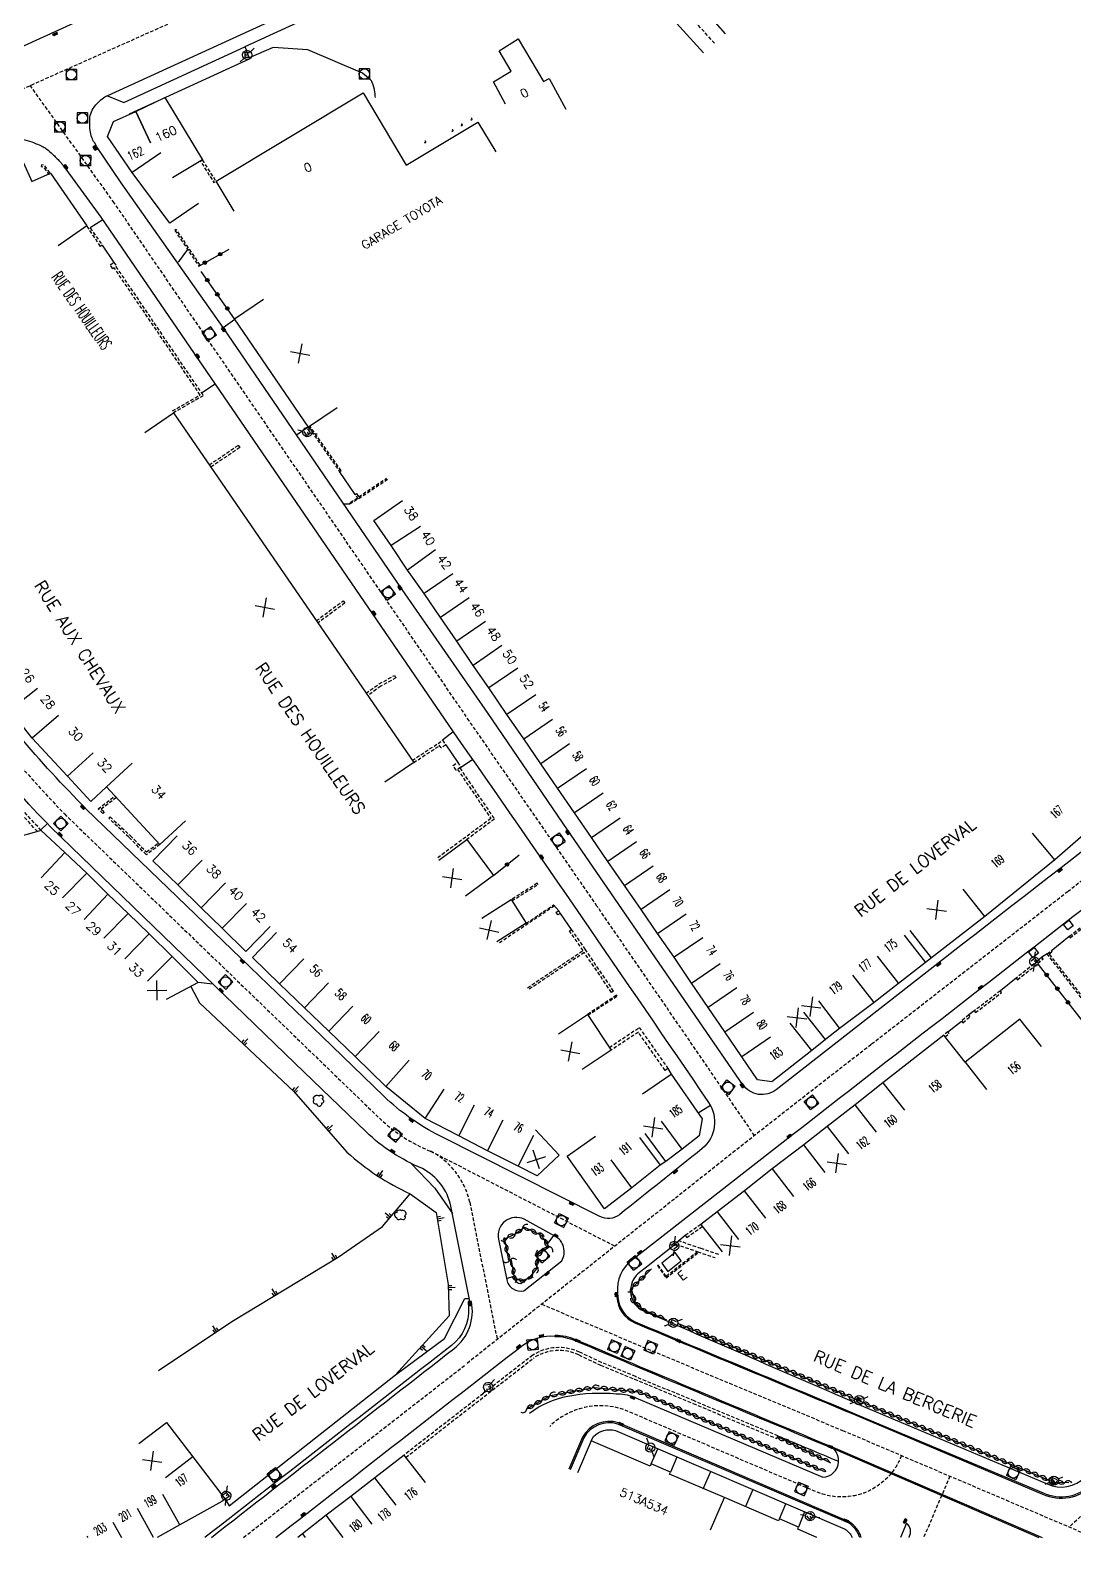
# Model space of a CAD drawing. Header units: millimetres. Extents: x 160000 to 161000, y 121000 to 122000.
# Drawn here: x 160075.7 to 160225.8, y 120999.5 to 121216.6 of the extents above; entities that cross this region are included whole.
import ezdxf
from ezdxf.enums import TextEntityAlignment as Align

# ---------------------------------------------------------------- set-up
doc = ezdxf.new("R2010")
doc.units = ezdxf.units.MM
doc.linetypes.add('DASHED', pattern=[0.75, 0.5, -0.25])
doc.layers.get('0').update_dxf_attribs({"linetype": 'CONTINUOUS'})
for name, color, linetype in [('W0001', 6, 'DASHED'), ('W0008', 7, 'CONTINUOUS'), ('W0017', 7, 'CONTINUOUS'), ('W0100', 7, 'CONTINUOUS'), ('W0112', 1, 'DASHED'), ('W0211', 2, 'CONTINUOUS'), ('W0300', 7, 'CONTINUOUS'), ('W0310', 3, 'CONTINUOUS'), ('W0322', 7, 'CONTINUOUS'), ('W0334', 7, 'CONTINUOUS'), ('W0400', 7, 'CONTINUOUS'), ('W0420', 7, 'CONTINUOUS'), ('W0471', 7, 'CONTINUOUS'), ('W0984', 7, 'CONTINUOUS'), ('W0989', 7, 'CONTINUOUS'), ('W0991', 7, 'CONTINUOUS'), ('W1102', 7, 'CONTINUOUS')]:
    doc.layers.add(name, color=color, linetype=linetype)
doc.styles.get("Standard").update_dxf_attribs({"font": 'romans.shx', "width": 0.85})

# ---------------------------------------------------------------- blocks, each defined once
blk = doc.blocks.new('T471')
for p, q in [((-0.333334, 0.333334), (-0.333334, -0.333334)), ((-0.333334, 0.333334), (0.333334, 0.333334)), ((-0.333334, 0), (0, 0)), ((0.500001, 0.500001), (1.000002, 1.000002)), ((-0.500001, -0.500001), (-1.000002, -1.000002)), ((-0.333334, -0.333334), (0.333334, -0.333334))]:
    blk.add_line(p, q)
blk.add_ellipse((0, 0), major_axis=(0.471405, 0.471405), ratio=1, start_param=5.4977871438, end_param=11.780972451)
blk = doc.blocks.new('T420')
for p, q in [((0.75, 0.75), (-0.75, 0.75)), ((-0.75, 0.75), (-0.75, -0.75)), ((0.75, 0.75), (0.75, -0.75)), ((0.75, -0.75), (-0.75, -0.75))]:
    blk.add_line(p, q)
blk.add_ellipse((0, 0), major_axis=(-0.53, 0.53), ratio=1, start_param=3.926991, end_param=10.210176)
blk = doc.blocks.new('T400')
for p, q in [((-0.15, 0.3), (0.15, 0.3)), ((-0.15, -0.25), (-0.15, 0.3)), ((-0.15, 0.15), (0.15, 0.15)), ((-0.15, 0), (0.15, 0)), ((0.15, 0.3), (0.15, -0.25)), ((-0.15, -0.15), (0.15, -0.15)), ((-0.15, -0.25), (-0.15, -0.3)), ((-0.15, -0.3), (0.15, -0.3)), ((0.15, -0.3), (0.15, -0.25))]:
    blk.add_line(p, q)
blk = doc.blocks.new('t991o')
at = {"color": 0, "linetype": 'Continuous'}
for p, q in [((-1, 1), (1, -1)), ((-1, -1), (1, 1))]:
    blk.add_line(p, q, dxfattribs=at)
blk = doc.blocks.new('t322o')
at = {"color": 0, "linetype": 'Continuous'}
for radius in [0.25, 0.15]:
    blk.add_circle((0, 0), radius, dxfattribs=at)
blk = doc.blocks.new('t211o')
at = {"color": 0, "linetype": 'Continuous'}
for p, q in [((-0.29, 0.5), (-0.29, 0)), ((0, 1), (0, 0)), ((0.29, 0.5), (0.29, 0))]:
    blk.add_line(p, q, dxfattribs=at)
blk = doc.blocks.new('t310o')
at = {"color": 0, "linetype": 'Continuous'}
for centre, start, end in [((-0.5, 0.38), 216.8699, 323.1304), ((0.5, -0.37), 36.8699, 143.1303)]:
    blk.add_arc(centre, 0.625, start, end, dxfattribs=at)
blk = doc.blocks.new('T300')
for p, q in [((-0.8, 0.51), (-0.86, 0.34)), ((-0.86, 0.34), (-0.86, 0.17)), ((-0.86, 0.17), (-0.74, 0.06)), ((-0.69, 0.63), (-0.8, 0.51)), ((-0.8, -0.06), (-0.74, 0.06)), ((-0.74, 0.06), (-0.69, 0.11)), ((-0.57, 0.69), (-0.69, 0.63)), ((-0.46, 0.69), (-0.57, 0.69)), ((-0.29, 0.63), (-0.46, 0.69)), ((-0.29, 0.63), (-0.17, 0.74)), ((-0.23, 0.57), (-0.29, 0.63)), ((-0.17, 0.74), (-0.06, 0.8)), ((-0.06, 0.8), (0.06, 0.8)), ((0.06, 0.8), (0.23, 0.74)), ((0.23, 0.74), (0.34, 0.63)), ((0.34, 0.63), (0.4, 0.51)), ((0.46, 0.46), (0.34, 0.46)), ((0.4, 0.51), (0.4, 0.46)), ((0.57, 0.4), (0.46, 0.46)), ((0.57, 0.4), (0.69, 0.29)), ((0.69, 0.29), (0.74, 0.17)), ((0.74, 0.06), (0.69, -0.17)), ((0.74, 0.17), (0.74, 0.06)), ((-0.8, -0.17), (-0.8, -0.06)), ((-0.8, -0.23), (-0.8, -0.17)), ((-0.74, -0.34), (-0.8, -0.23)), ((-0.69, -0.4), (-0.74, -0.34)), ((-0.51, -0.46), (-0.69, -0.4)), ((-0.4, -0.46), (-0.51, -0.46)), ((-0.4, -0.46), (-0.34, -0.46)), ((-0.34, -0.46), (-0.34, -0.4)), ((-0.34, -0.51), (-0.34, -0.46)), ((-0.29, -0.63), (-0.34, -0.51)), ((-0.17, -0.74), (-0.29, -0.63)), ((-0.06, -0.8), (-0.17, -0.74)), ((0.06, -0.8), (-0.06, -0.8)), ((0.17, -0.74), (0.06, -0.8)), ((0.23, -0.69), (0.17, -0.74)), ((0.29, -0.46), (0.23, -0.46)), ((0.29, -0.63), (0.23, -0.69)), ((0.46, -0.4), (0.29, -0.46)), ((0.34, -0.51), (0.29, -0.63)), ((0.34, -0.51), (0.34, -0.46)), ((0.57, -0.34), (0.46, -0.4)), ((0.63, -0.29), (0.57, -0.34)), ((0.69, -0.17), (0.63, -0.29))]:
    blk.add_line(p, q)
blk = doc.blocks.new('t112o')
at = {"color": 0, "linetype": 'Continuous'}
for p, q in [((-0.5, 0.5), (0.5, 0.5)), ((-0.5, -0.5), (-0.5, 0.5)), ((0.5, 0.5), (0.5, -0.5)), ((0.5, -0.5), (-0.5, -0.5))]:
    blk.add_line(p, q, dxfattribs=at)

msp = doc.modelspace()

# ---------------------------------------------------------------- linework, layer by layer
at = {"layer": 'W0001', "flags": 128}
for points in [[(160410.14, 121370.5), (160351.84, 121335.97), (160331.35, 121325.86), (160299.93, 121309.62), (160272.03, 121297.03), (160241.67, 121283.46), (160190, 121259.48), (160143.92, 121239.09), (160069.32, 121205.75), (160000, 121174.28)], [(160087.81, 121191.79), (160075.76, 121208.63)], [(160207.88, 121008.8), (160204.13, 121000)]]:
    msp.add_lwpolyline(points, dxfattribs=at)
at = {"layer": 'W0001'}
for points in [[(160429.86, 121250.35), (160415.34, 121239.26, 0.00239), (160379.6, 121211.87, -0.000744), (160355.46, 121193.36, 0.000099), (160325.59, 121170.45, -0.000228), (160264.86, 121123.92), (160224.86, 121092.82), (160196.57, 121070.81, 0.003875), (160168.3, 121048.62, 0.000766), (160138.37, 121024.88, -0.000174), (160106.4, 121000, -0.000572)], [(160179.82, 121057.74, 0.000743), (160157.18, 121090.73, 0.000339), (160138.83, 121117.34), (160087.81, 121191.79)], [(160049.05, 121173.4), (160053.48, 121154.64), (160057.17, 121138.06), (160058.34, 121133.76, 0.066269), (160060.38, 121129.01, 0.021795), (160063.16, 121124.77, 0.032929), (160080.67, 121103.96), (160115.7, 121070.13), (160125.91, 121060.25, 0.092226), (160133.25, 121055.5, -0.225869), (160138.89, 121048.16), (160142.84, 121028.43)], [(160149.22, 121033.51, 0.001512), (160192.47, 121015.37), (160228.54, 121000, -0.054542)]]:
    msp.add_lwpolyline(points, format="xyb", dxfattribs=at)
at = {"layer": 'W0001', "flags": 128}
for points in [[(160174.07, 121214.72), (160168.66, 121220.78, -0.052659), (160158.72, 121233.77), (160154.29, 121243.68)], [(160426.99, 121180.6, 0.131842), (160415.54, 121175.61), (160225.03, 121001.5)], [(160200.94, 121011.76, -0.424517), (160188.74, 121006.52), (160161.13, 121018.33, 0.285779), (160150.38, 121015.95)]]:
    msp.add_lwpolyline(points, format="xyb", dxfattribs=at)
at = {"layer": 'W0001'}
msp.add_lwpolyline([(160159.73, 121041.84), (160133.3, 121055.48)], dxfattribs=at)
at = {"layer": 'W0008', "flags": 128}
for points in [[(160000, 121180.24), (160138.34, 121243.4)], [(160155.99, 121233.57), (160155.1, 121233.99), (160154.71, 121234.81), (160154.34, 121235.4), (160153.34, 121236.35), (160151.73, 121236.6), (160150.2, 121236.15), (160149.32, 121235.78), (160145.99, 121234.26), (160086.85, 121207.15)], [(160106.62, 121214.25), (160137.33, 121228.38), (160145.8, 121232.23), (160145.99, 121234.26)], [(160089.99, 121204.56), (160107.33, 121212.55)]]:
    msp.add_lwpolyline(points, dxfattribs=at)
at = {"layer": 'W0008'}
for points in [[(160175.64, 121216.1), (160170.26, 121222.22), (160167.92, 121225.11), (160163.74, 121230.94), (160161.2, 121235.27), (160161.45, 121235.49)], [(160201.65, 121002.06), (160200.77, 121000)]]:
    msp.add_lwpolyline(points, dxfattribs=at)
for points in [[(160269.86, 121123.61, 0.000076), (160183.93, 121056.79), (160161.64, 121039.41, 0.23931), (160160.19, 121034.53), (160160.04, 121034.57, 0.291575), (160162.62, 121030.84, 0.001006), (160194.86, 121017.36), (160221.21, 121006.22, 0.310791), (160228.45, 121007.51)], [(160156.46, 121232.89, 0.104941), (160158.34, 121229.11), (160159.88, 121227.26), (160172.5, 121213.34)], [(160309.88, 121206.54), (160324.79, 121178.67, -0.367228), (160323.58, 121173.07, -0.000522), (160262.83, 121126.53, -0.000404), (160206.17, 121082.49), (160182.91, 121064.34, -0.433167), (160178.15, 121065.06), (160152.95, 121101.69), (160141.52, 121118.38), (160129.21, 121136.21), (160103.46, 121173.88), (160088.81, 121194.67)], [(160085.91, 121189.72), (160102.31, 121165.74), (160136.53, 121115.77, -0.0024), (160173.21, 121062.51, -0.386763), (160172.3, 121055.88, -0.001276), (160160.4, 121046.36, -0.287191), (160157.61, 121046.11), (160134.58, 121057.71, -0.07549), (160126.55, 121063.41), (160117.68, 121071.98), (160106.04, 121083.21), (160083.76, 121104.72, -0.039416), (160065.38, 121126.37)], [(160101.77, 121000, 0.00004), (160136.62, 121027.12, 0.284457), (160139.14, 121033.92), (160138.92, 121033.95), (160136.19, 121047.6, 0.22203), (160132.09, 121053.01, -0.0912), (160124.01, 121058.26), (160113.78, 121068.15), (160102.24, 121079.29), (160078.72, 121102.05, -0.036833), (160059.8, 121124.65, -0.055419), (160056.73, 121130.1, -0.044094), (160054.93, 121135.66), (160053.17, 121143.19), (160046.35, 121172.84)], [(160111.04, 121000, 0.000375), (160146.51, 121027.63, -0.173766), (160151.14, 121028.94), (160151.17, 121029.07, -0.096637), (160154.06, 121028.46, 0.001197), (160191.41, 121012.82), (160221.13, 121000)], [(160147.48, 121017.84, -0.115033), (160153, 121020.3, -0.070272), (160159.95, 121020.65, -0.079213), (160162.42, 121020.22), (160189.64, 121008.63, 0.382376), (160191.88, 121010.85, 0.199466), (160191.24, 121012.7)], [(160195.14, 121000, 0.176801), (160193.42, 121002.25), (160160.26, 121016.47, 0.35582), (160155.1, 121014.4), (160153.12, 121009.81)], [(160202.02, 121000), (160202.04, 121000.05, 0.356763), (160201.65, 121002.06)]]:
    msp.add_lwpolyline(points, format="xyb", dxfattribs=at)
at = {"layer": 'W0008', "flags": 128}
for points in [[(160088.81, 121194.67), (160085.34, 121199.84), (160084.96, 121200.44, -0.06046), (160084.6, 121201.19, -0.048827), (160084.37, 121202.2, -0.031075), (160084.29, 121203.53, -0.052403), (160084.37, 121204.32, -0.096411), (160084.81, 121205.37, -0.066352), (160085.89, 121206.6, -0.047267), (160086.65, 121207.14, -0.227887), (160086.85, 121207.15), (160089.22, 121206.23), (160106.56, 121214.22)], [(160074.62, 121200.87, -0.068364), (160075.99, 121200.54, -0.019393), (160077.61, 121199.83, -0.055937), (160078.12, 121199.51, -0.020238), (160078.94, 121198.79, -0.014606), (160080.01, 121197.73, -0.014052), (160080.33, 121197.37, -0.025552), (160080.49, 121197.16), (160085.91, 121189.72)]]:
    msp.add_lwpolyline(points, format="xyb", dxfattribs=at)
at = {"layer": 'W0008'}
msp.add_lwpolyline([(160151.14, 121043.3), (160146.72, 121045.72, 0.620611), (160143.02, 121042.84), (160144.22, 121037.03, 0.420762), (160146.68, 121035.44), (160152.13, 121039.76, 0.420098)], format="xyb", close=True, dxfattribs=at)
at = {"layer": 'W0017', "flags": 128}
msp.add_lwpolyline([(160125.34, 121206.91, 0.018413), (160125.31, 121207.31, 0.018413), (160125.26, 121207.71, 0.043551), (160124.89, 121209.1, 0.133235), (160124.62, 121209.49), (160123.49, 121210.43), (160115.63, 121213.77), (160110.65, 121214.11), (160107.2, 121212.61), (160106.62, 121214.25)], format="xyb", dxfattribs=at)
at = {"layer": 'W0100', "flags": 128}
for points in [[(160144.02, 121205.96), (160142.33, 121209.2), (160144.87, 121210.71), (160143.13, 121213.63), (160145.87, 121215.34), (160149.51, 121209.23), (160150.29, 121209.66), (160152.68, 121205.27)], [(160105.03, 121190.61), (160102.45, 121194.89), (160123.59, 121207.61), (160129.76, 121197.19), (160140.05, 121203.4), (160142.63, 121199.12)], [(160094.52, 121198.97), (160090.4, 121196.15), (160086.86, 121201.32), (160087.73, 121203.46), (160090.92, 121204.93), (160093.04, 121200.4)], [(160090.92, 121204.93), (160095.1, 121206.92), (160100.49, 121197.99), (160096.21, 121195.4)], [(160057.52, 121176.92), (160052.64, 121175.83), (160050.62, 121184.9), (160051.75, 121187.11), (160054.93, 121188.52), (160060.07, 121190.87), (160063.89, 121192.62), (160067.74, 121194.36), (160074.79, 121197.56), (160075.96, 121194.84), (160078.64, 121196.04), (160083.89, 121188.48), (160079.78, 121185.63)]]:
    msp.add_lwpolyline(points, dxfattribs=at)
at = {"layer": 'W0100'}
for points in [[(160099.91, 121191.71), (160095.8, 121188.86), (160090.4, 121196.15)], [(160119.85, 121162.35), (160115.72, 121159.54), (160105.12, 121175.11), (160109.25, 121177.93)], [(160296.47, 121168.98), (160299.49, 121164.99), (160286.88, 121155.43), (160290.22, 121149.7), (160286.48, 121146.82), (160283.07, 121144.23), (160279.51, 121141.43), (160275.65, 121138.55), (160270.36, 121134.5), (160265.72, 121130.94), (160261.8, 121127.92), (160257.88, 121124.89), (160257.4, 121125.52), (160239.49, 121113.87), (160235.66, 121110.52), (160236.98, 121109.01), (160229.94, 121103.45), (160222.95, 121097.35), (160212.89, 121089.24), (160205.24, 121083.27), (160202.16, 121087.21)], [(160092.2, 121158.79), (160096.32, 121161.62), (160130.84, 121111.35), (160126.72, 121108.52)], [(160201.31, 121086.56), (160204.38, 121082.62), (160200.49, 121079.59), (160197, 121076.85), (160192.03, 121073.13), (160190, 121071.54), (160188.03, 121069.98), (160182.3, 121065.45), (160180.24, 121065.77), (160178, 121069.05), (160175.54, 121072.67), (160173.15, 121076.16), (160170.76, 121079.66), (160168.25, 121083.36), (160165.89, 121086.79), (160163.52, 121090.24), (160161.14, 121093.69), (160158.76, 121097.13), (160156.39, 121100.58), (160153.93, 121104.14), (160151.52, 121107.69), (160149.11, 121111.19), (160146.66, 121114.76), (160144.24, 121118.27), (160141.66, 121122.1), (160139.41, 121125.31), (160137.03, 121128.8), (160134.7, 121132.21), (160132.35, 121135.65), (160129.93, 121139.02), (160127.62, 121142.55), (160125.11, 121146.16), (160129.22, 121149.01)], [(160098.04, 121102.96), (160094.37, 121099.57), (160086.72, 121107.86), (160084.44, 121105.75), (160081.09, 121109.38), (160076.01, 121114.88), (160072.85, 121118.9), (160069.93, 121122.64), (160066.82, 121126.6), (160063.83, 121130.67), (160061.62, 121135.21)], [(160099.9, 121079.76), (160096.14, 121083.5), (160092.83, 121086.74), (160089.84, 121089.68), (160086.91, 121092.43), (160083.89, 121095.45), (160080.74, 121098.43), (160077.32, 121101.59), (160066.58, 121098.57), (160061.84, 121097.51), (160062.93, 121092.63)], [(160110.21, 121087.81), (160106.73, 121084.22), (160103.32, 121087.53), (160100.3, 121090.49), (160096.94, 121093.77), (160093.37, 121097.25), (160096.86, 121100.83)], [(160134.47, 121097.34), (160138.5, 121100.3), (160142.31, 121095.13), (160138.28, 121092.16)], [(160140.63, 121088.97), (160144.85, 121091.65), (160147, 121088.25), (160142.78, 121085.58)], [(160148.34, 121058.57), (160151.76, 121054.91), (160148.58, 121051.95), (160145.84, 121053.35), (160141.44, 121055.56), (160137.31, 121057.7), (160132.47, 121060.2), (160126.85, 121064.82), (160122.42, 121069.11), (160118.65, 121072.74), (160115.14, 121076.11), (160111.58, 121079.55), (160107.66, 121083.32), (160111.13, 121086.92)], [(160099.9, 121079.76), (160095.29, 121077.3)], [(160151.64, 121072.38), (160155.8, 121075.16), (160159.23, 121070.01), (160155.07, 121067.24)], [(160221.03, 121070.54), (160217.95, 121074.47), (160210.07, 121068.29), (160207.02, 121072.19), (160198.27, 121065.32), (160194.26, 121062.17), (160190.26, 121059.04), (160186.89, 121056.41), (160182.37, 121052.95), (160178.35, 121049.81), (160174.43, 121046.78), (160172.09, 121044.96), (160175.17, 121041.02)], [(160163.74, 121063.76), (160167.86, 121066.59), (160172.27, 121060.17), (160171.88, 121057.69), (160169.43, 121055.8), (160167.09, 121054.04), (160164.09, 121058.05)], [(160163.27, 121057.47), (160166.27, 121053.47), (160162.2, 121050.25), (160158.26, 121047.22), (160152.89, 121054.78), (160156.97, 121057.67)], [(160091.36, 121013.47), (160095.32, 121016.52), (160099.13, 121011.58), (160103.74, 121005.51), (160103.26, 121005.14), (160097.23, 121001.8), (160093.97, 121000)], [(160188.76, 121000), (160186.02, 121001.18), (160186.14, 121001.47), (160183.4, 121002.65), (160183.27, 121002.36), (160175.49, 121005.71), (160167.6, 121009.07), (160167.73, 121009.37), (160164.96, 121010.56), (160164.83, 121010.25), (160156.36, 121013.86), (160154.4, 121009.26)], [(160132.53, 121007.88), (160129.47, 121011.83), (160125.25, 121008.56), (160121.79, 121005.87), (160118.27, 121003.18), (160114.85, 121000.53), (160114.18, 121000)]]:
    msp.add_lwpolyline(points, dxfattribs=at)
msp.add_lwpolyline([(160168.39, 121040.92), (160166.48, 121039.39), (160167.38, 121038.23), (160169.29, 121039.76)], close=True, dxfattribs=at)
at = {"layer": 'W0112', "flags": 128}
for points in [[(160137.65, 121202.96, 0.977486), (160137.84, 121203, 1.023033)], [(160139.03, 121203.78, 0.977486), (160139.23, 121203.83, 1.023033)], [(160132.38, 121200.52, 0.977486), (160132.58, 121200.56, 1.023033)], [(160136.3, 121202.16, 0.977486), (160136.5, 121202.21, 1.023033)]]:
    msp.add_lwpolyline(points, format="xyb", close=True, dxfattribs=at)
for points in [[(160077.39, 121197.27), (160077.34, 121197), (160077.64, 121196.94), (160078.42, 121195.88), (160078.64, 121196.04), (160077.79, 121197.19)], [(160100.49, 121197.99), (160100.19, 121197.8), (160102.15, 121194.7), (160102.45, 121194.89)]]:
    msp.add_lwpolyline(points, close=True, dxfattribs=at)
at = {"layer": 'W0112'}
for points in [[(160084.37, 121188.19), (160086.1, 121185.69), (160085.85, 121185.52), (160083.89, 121188.48)], [(160096.17, 121161.88), (160100.17, 121164.17), (160087.82, 121182.44), (160087.62, 121182.31), (160087.24, 121182.86), (160087.77, 121183.23), (160088.15, 121182.68), (160088.06, 121182.61), (160100.6, 121164.07), (160096.32, 121161.62)], [(160115.72, 121159.54), (160120.19, 121153.16), (160120.4, 121153.3), (160115.93, 121159.68)], [(160101.47, 121154.13), (160105.63, 121156.95), (160105.85, 121156.62), (160101.69, 121153.8)], [(160127.1, 121152.03), (160122.87, 121149.19), (160122.43, 121149.89), (160122.64, 121150.02), (160122.94, 121149.54), (160126.96, 121152.24)], [(160122.76, 121149.37), (160121.59, 121148.62), (160121.67, 121148.51), (160122.83, 121149.25)], [(160116.85, 121131.73), (160120.72, 121134.61), (160120.96, 121134.29), (160117.08, 121131.4)], [(160077.32, 121101.59), (160060.68, 121119.94), (160055.97, 121129.11), (160054.45, 121128.6), (160054.03, 121130.51), (160035.03, 121127.34)], [(160076.78, 121101.43), (160060.26, 121119.66), (160055.72, 121128.5), (160054.08, 121127.95), (160053.65, 121129.93), (160035.11, 121126.85)], [(160124, 121121.31), (160125.89, 121122.65), (160128.09, 121123.88), (160128.29, 121123.53), (160126.1, 121122.31), (160124.23, 121120.98)], [(160130.63, 121111.66), (160134.34, 121114.1)], [(160130.84, 121111.35), (160134.56, 121113.79)], [(160137.14, 121110.37), (160141.93, 121103.31), (160134.25, 121097.63)], [(160137.46, 121110.59), (160142.44, 121103.23), (160138.5, 121100.3)], [(160088.11, 121106.32), (160085.96, 121104.66), (160086.39, 121104.27), (160086.19, 121104.04), (160085.5, 121104.68), (160087.93, 121106.56)], [(160094.37, 121099.57), (160092.43, 121098.1), (160089.91, 121100.64), (160087.02, 121103.34), (160087.22, 121103.56), (160090.12, 121100.85), (160092.46, 121098.5), (160094.19, 121099.81)], [(160144.96, 121091.48), (160148.71, 121093.85), (160148.58, 121094), (160144.85, 121091.65)], [(160147, 121088.25), (160150.93, 121090.9), (160151.04, 121090.73), (160142.96, 121085.29)], [(160147.19, 121079), (160155.17, 121084.33), (160153.22, 121087.19), (160153.49, 121087.38), (160155.44, 121084.51), (160159.53, 121078.5), (160159.26, 121078.32), (160155.35, 121084.05), (160147.37, 121078.72)], [(160226.76, 121077.55), (160221.86, 121083.84), (160222.42, 121084.26), (160222.55, 121084.1), (160222.16, 121083.8), (160226.92, 121077.68)], [(160155.87, 121075.04), (160160.07, 121077.8), (160159.99, 121077.92), (160155.8, 121075.16)], [(160158.96, 121070.42), (160163.25, 121073.28), (160167.37, 121067.38), (160166.97, 121067.1), (160163.12, 121072.61), (160159.23, 121070.01)], [(160207.2, 121071.95), (160207.78, 121072.43), (160207.59, 121072.66), (160207.02, 121072.19)], [(160172.09, 121044.96), (160169.84, 121043.36), (160170.07, 121043.11), (160172.3, 121044.69)], [(160174.69, 121040.64), (160172.14, 121041.51), (160168.95, 121042.61), (160168.45, 121042.16), (160171.65, 121041.06), (160174.14, 121040.21)], [(160171.65, 121041.06), (160167.14, 121037.51), (160165.98, 121039.13), (160165.86, 121039.05), (160167.11, 121037.29), (160171.82, 121041)]]:
    msp.add_lwpolyline(points, dxfattribs=at)
for points in [[(160100.17, 121182.85), (160096.72, 121187.97), (160096.51, 121187.83), (160099.96, 121182.71)], [(160135, 121114.55), (160135.45, 121113.89), (160134.79, 121113.45), (160134.34, 121114.1)], [(160137.17, 121111.38), (160137.62, 121110.69), (160136.95, 121110.26), (160136.5, 121110.94)], [(160151.53, 121089.47), (160151.32, 121089.83), (160151.68, 121090.05), (160151.9, 121089.68)], [(160230.34, 121089.86), (160230.49, 121090), (160230.17, 121090.33), (160225.04, 121086.35), (160225.17, 121086.18), (160230.15, 121090.05)], [(160217.61, 121080.14), (160221.29, 121083.13), (160221.1, 121083.36), (160217.42, 121080.37)], [(160211.57, 121075.41), (160215.32, 121078.31), (160215.14, 121078.54), (160211.38, 121075.65)], [(160210.62, 121075.1), (160209.54, 121074.2), (160209.73, 121073.97), (160210.81, 121074.87)]]:
    msp.add_lwpolyline(points, close=True, dxfattribs=at)
msp.add_lwpolyline([(160129.72, 121011.5), (160148.14, 121025.82, -0.25555), (160154.56, 121026.22), (160157.69, 121024.75), (160162.57, 121022.72), (160171, 121019.23), (160183.02, 121014.19), (160183.18, 121014.57), (160171.16, 121019.6), (160162.72, 121023.1), (160157.85, 121025.13), (160154.67, 121026.62, 0.256509), (160147.94, 121026.18), (160129.47, 121011.83)], format="xyb", dxfattribs=at)
at = {"layer": 'W0211'}
msp.add_lwpolyline([(160098.83, 121079.19), (160100.07, 121076.8), (160113.6, 121064.07), (160121.24, 121055.37, 0.077854), (160130.35, 121049.39, -0.211104)], format="xyb", dxfattribs=at)
for points in [[(160130.47, 121053.74), (160133.86, 121050.2), (160136.4, 121046.55)], [(160094.2, 121023.98), (160104.71, 121031.04), (160120, 121040.28), (160126.34, 121044.66), (160130.35, 121049.39), (160134.09, 121046.71), (160135.81, 121036.35), (160135.92, 121031.84), (160128.23, 121023.34)]]:
    msp.add_lwpolyline(points, dxfattribs=at)
at = {"layer": 'W0310'}
for points in [[(160145.29, 121037.63), (160144.92, 121039.82), (160144.49, 121039.79), (160143.93, 121042.92), (160145.36, 121043.57), (160146.76, 121044.58), (160149.17, 121043.41), (160150.04, 121042.08), (160150.3, 121041.71), (160148.62, 121040.59), (160148.51, 121038.61), (160147.28, 121037.14), (160146.21, 121036.89), (160145.31, 121037.37)], [(160165.01, 121038.57), (160162.07, 121035.73), (160162.67, 121033.75), (160163.85, 121032.69), (160167.16, 121031.25)], [(160168.87, 121030.75), (160194.65, 121019.74), (160199.43, 121017.67), (160222.83, 121007.94), (160224.97, 121007.87)], [(160147.1, 121018.46), (160150.5, 121020.39), (160156.74, 121021.56), (160163.28, 121020.9), (160189.89, 121009.45)], [(160190.8, 121010.68), (160183.36, 121014.35)]]:
    msp.add_lwpolyline(points, dxfattribs=at)
at = {"layer": 'W0322'}
for points in [[(160099.96, 121182.71), (160104.35, 121185.12)], [(160105.12, 121175.11), (160100.33, 121181.94)], [(160142.31, 121095.13), (160145.98, 121098.09)], [(160227.94, 121072.94), (160220.63, 121082.31)]]:
    msp.add_lwpolyline(points, dxfattribs=at)
at = {"layer": 'W0334'}
for p, q in [((160225.04, 121086.35), (160222.42, 121084.26)), ((160205.24, 121083.27), (160204.38, 121082.62)), ((160221.86, 121083.84), (160221.1, 121083.36)), ((160217.42, 121080.37), (160215.14, 121078.54)), ((160207.59, 121072.66), (160209.54, 121074.2)), ((160167.09, 121054.04), (160166.27, 121053.47)), ((160169.84, 121043.36), (160168.95, 121042.61))]:
    msp.add_line(p, q, dxfattribs=at)
for points in [[(160086.17, 121189.33), (160084.37, 121188.19)], [(160086.1, 121185.69), (160087.77, 121183.23)], [(160097.06, 121183.25), (160098.37, 121185.08)], [(160103.46, 121173.88), (160105.15, 121175.06)], [(160102.31, 121165.74), (160100.35, 121164.44)], [(160114.01, 121158.46), (160115.69, 121159.58)], [(160122.43, 121149.89), (160120.19, 121153.16)], [(160120.8, 121148.51), (160121.67, 121148.51)], [(160136.53, 121115.77), (160135, 121114.55)], [(160135.45, 121113.89), (160137.17, 121111.38)], [(160137.62, 121110.69), (160139.29, 121111.79)], [(160078.21, 121102.57), (160077.25, 121101.66)], [(160150.93, 121090.9), (160151.68, 121090.05)], [(160151.9, 121089.68), (160153.49, 121087.38)], [(160102, 121079.52), (160099.9, 121079.76)], [(160211.38, 121075.65), (160210.62, 121075.1)], [(160167.37, 121067.38), (160167.86, 121066.59)], [(160171.7, 121061), (160173.47, 121062.1)], [(160150.04, 121042.08), (160150.97, 121043.39)], [(160103.74, 121005.51), (160104.31, 121004.54), (160128.23, 121023.34), (160135.25, 121028.6), (160138.17, 121034.34), (160138.85, 121034.34)], [(160164.96, 121010.56), (160165.94, 121012.72)], [(160168.67, 121011.55), (160167.73, 121009.37)], [(160172.45, 121007), (160173.53, 121009.46)], [(160179.55, 121006.88), (160178.5, 121004.42)], [(160183.4, 121002.65), (160184.32, 121004.83)], [(160186.99, 121003.69), (160186.14, 121001.47)]]:
    msp.add_lwpolyline(points, dxfattribs=at)
for points in [[(160168.45, 121042.16), (160164.52, 121039.01), (160163.06, 121037.88, 0.483116), (160163.43, 121032.77, 0.000302), (160163.43, 121032.77, 0.001006), (160195.48, 121018.83), (160221.86, 121007.68, 0.313399), (160227.34, 121008.66), (160241.75, 121022.22), (160242.03, 121022.43), (160243.35, 121021.46)], [(160144.19, 121037.2), (160145.25, 121037.52), (160145.3, 121037.25, 0.358058), (160146.23, 121036.5), (160146.94, 121037.06, 0.383555)], [(160138.92, 121033.95), (160138.69, 121033.92), (160138.7, 121032.96, -0.248169), (160136.27, 121027.57, -0.000041), (160100.85, 121000, 0.000283)], [(160160.19, 121034.53, 0.278868), (160162.67, 121030.98, 0.001006), (160194.92, 121017.49), (160221.29, 121006.4, 0.311064), (160228.31, 121007.65), (160243.83, 121021.91), (160252.19, 121029.65)], [(160151.14, 121028.94), (160151.14, 121028.89, -0.097501), (160153.99, 121028.3, 0.001197), (160191.35, 121012.66), (160220.64, 121000)], [(160194.93, 121000, 0.171623), (160193.32, 121002.07), (160160.19, 121016.29, 0.354473), (160155.27, 121014.31), (160153.31, 121009.73)], [(160156.36, 121013.86), (160156.67, 121014.51, -0.276073), (160159.84, 121015.34), (160192.84, 121001.18, -0.134791), (160193.84, 121000)], [(160183.18, 121014.57, 0.000254), (160191.89, 121010.94, 0.001197)]]:
    msp.add_lwpolyline(points, format="xyb", dxfattribs=at)
at = {"layer": 'W1102'}
for p, q in [((160093.04, 121200.4), (160090.92, 121204.93)), ((160131.8, 121145.29), (160127.62, 121142.55)), ((160134, 121141.93), (160129.93, 121139.02)), ((160136.48, 121138.47), (160132.35, 121135.65)), ((160138.82, 121135.04), (160134.7, 121132.21)), ((160141.17, 121131.61), (160137.03, 121128.8)), ((160143.5, 121128.18), (160139.41, 121125.31)), ((160145.8, 121124.9), (160141.66, 121122.1)), ((160148.37, 121121.1), (160144.24, 121118.27)), ((160146.66, 121114.76), (160150.78, 121117.59)), ((160153.23, 121114.02), (160149.11, 121111.19)), ((160151.52, 121107.69), (160155.65, 121110.51)), ((160158.05, 121106.96), (160153.93, 121104.14)), ((160156.39, 121100.58), (160160.51, 121103.42)), ((160222.95, 121097.35), (160219.73, 121101.18)), ((160162.87, 121099.97), (160158.76, 121097.13)), ((160077.3, 121094.79), (160080.74, 121098.43)), ((160100.44, 121097.34), (160096.94, 121093.77)), ((160161.14, 121093.69), (160165.25, 121096.53)), ((160080.36, 121091.91), (160083.89, 121095.45)), ((160083.49, 121088.78), (160086.91, 121092.43)), ((160103.8, 121094.06), (160100.3, 121090.49)), ((160167.63, 121093.08), (160163.52, 121090.24)), ((160212.89, 121089.24), (160209.78, 121093.15)), ((160106.8, 121091.11), (160103.32, 121087.53)), ((160086.33, 121086.12), (160089.84, 121089.68)), ((160165.89, 121086.79), (160170.01, 121089.63)), ((160089.34, 121083.16), (160092.83, 121086.74)), ((160172.38, 121086.18), (160168.25, 121083.36)), ((160092.62, 121079.95), (160096.14, 121083.5)), ((160197.42, 121083.53), (160200.49, 121079.59)), ((160115.05, 121083.15), (160111.58, 121079.55)), ((160170.76, 121079.66), (160174.9, 121082.47)), ((160118.61, 121079.71), (160115.14, 121076.11)), ((160177.28, 121078.98), (160173.15, 121076.16)), ((160197, 121076.85), (160193.96, 121080.82)), ((160188.99, 121077.1), (160192.03, 121073.13)), ((160118.65, 121072.74), (160122.12, 121076.34)), ((160175.54, 121072.67), (160179.67, 121075.49)), ((160190, 121071.54), (160186.91, 121075.47)), ((160122.42, 121069.11), (160125.89, 121072.71)), ((160188.03, 121069.98), (160184.93, 121073.91)), ((160182.13, 121071.87), (160178, 121069.05)), ((160126.85, 121064.82), (160130.18, 121068.56)), ((160210.07, 121068.29), (160213.15, 121064.36)), ((160132.47, 121060.2), (160135.24, 121064.4)), ((160198.27, 121065.32), (160201.36, 121061.39)), ((160137.31, 121057.7), (160139.6, 121062.14)), ((160197.34, 121058.24), (160194.26, 121062.17)), ((160141.44, 121055.56), (160143.71, 121060.01)), ((160169.43, 121055.8), (160166.43, 121059.8)), ((160145.84, 121053.35), (160148.11, 121057.81)), ((160190.26, 121059.04), (160193.34, 121055.1)), ((160189.95, 121052.45), (160186.89, 121056.41)), ((160162.2, 121050.25), (160159.2, 121054.25)), ((160182.37, 121052.95), (160185.43, 121048.99)), ((160181.42, 121045.86), (160178.35, 121049.81)), ((160174.43, 121046.78), (160177.49, 121042.83)), ((160099.13, 121011.58), (160095.16, 121008.54)), ((160128.32, 121004.61), (160125.25, 121008.56)), ((160097.23, 121001.8), (160094.82, 121006.18)), ((160121.79, 121005.87), (160124.84, 121001.91)), ((160173.5, 121001.08), (160175.49, 121005.71)), ((160093.47, 121000), (160091.17, 121004.17)), ((160120.73, 121000), (160118.27, 121003.18)), ((160087.62, 121002.2), (160088.84, 121000)), ((160084.05, 121000), (160083.95, 121000.17)), ((160114.85, 121000.53), (160115.26, 121000))]:
    msp.add_line(p, q, dxfattribs=at)
for points in [[(160076.78, 121121.98), (160072.85, 121118.9)], [(160079.82, 121118.13), (160076.01, 121114.88)], [(160084.77, 121112.77), (160081.09, 121109.38)]]:
    msp.add_lwpolyline(points, dxfattribs=at)
at = {"layer": 'W1102', "flags": 128}
msp.add_lwpolyline([(160086.72, 121107.86), (160090.4, 121111.25)], dxfattribs=at)

# ---------------------------------------------------------------- block references
at = {"layer": 'W0112', "rotation": 217.939293145072}
for p in [(160224.91, 121087.99), (160219.9, 121084.06)]:
    msp.add_blockref('t112o', p, dxfattribs=at)
at = {"layer": 'W0211'}
for p, rotation in [((160106.32, 121070.92), 316.75472351767), ((160113.6, 121064.07), 316.75472351767), ((160118.44, 121058.56), 311.2576733119535), ((160125.8, 121051.87), 327.187069436879), ((160127.49, 121046.01), 49.6262016505202), ((160134.25, 121045.75), 279.423481509806), ((160119.55, 121040.01), 31.1289601278717), ((160110.99, 121034.84), 31.1289601278717), ((160135.82, 121035.87), 271.45524971421), ((160102.5, 121029.56), 33.8976868547763), ((160131.92, 121027.42), 227.858189796865)]:
    msp.add_blockref('t211o', p, dxfattribs=dict(at, rotation=rotation))
at = {"layer": 'W0300'}
for p, rotation in [((160117.13, 121062.91), 136.192745192215), ((160129.03, 121046.35), 34.6875810515827)]:
    msp.add_blockref('T300', p, dxfattribs=dict(at, rotation=rotation))
at = {"layer": 'W0310'}
for p, rotation in [((160145.44, 121043.63), 35.77817081700179), ((160146.45, 121044.36), 35.77817081700179), ((160147.54, 121044.2), 333.96710429505), ((160148.67, 121043.65), 333.96710429505), ((160144.31, 121043.1), 24.3571978302929), ((160144.07, 121042.11), 100.219237013947), ((160149.55, 121042.83), 303.161309349835), ((160150.24, 121041.79), 304.794427697943), ((160144.63, 121039.8), 184.359407843081), ((160144.3, 121040.88), 100.219237013947), ((160145.08, 121038.87), 99.83084972014908), ((160148.53, 121038.96), 266.609130167909), ((160148.6, 121040.21), 266.609130167909), ((160149.34, 121041.07), 213.783845091758), ((160145.87, 121037.07), 151.821939589877), ((160145.29, 121037.63), 99.83084972014908), ((160147.93, 121037.92), 230.122435297111), ((160163.21, 121036.83), 223.9484283483471), ((160164.11, 121037.7), 223.9484283483471), ((160147.05, 121037.09), 193.236667579766), ((160162.31, 121035.97), 223.9484283483471), ((160162.33, 121034.86), 287.030964333959), ((160162.74, 121033.69), 318.110757054497), ((160163.67, 121032.85), 318.110757054497), ((160164.77, 121032.29), 336.407033513742), ((160165.92, 121031.79), 336.407033513742), ((160170.02, 121030.26), 336.877732107097), ((160171.17, 121029.77), 336.877732107097), ((160172.32, 121029.28), 336.877732107097), ((160173.47, 121028.79), 336.877732107097), ((160174.62, 121028.3), 336.877732107097), ((160175.77, 121027.81), 336.877732107097), ((160176.92, 121027.32), 336.877732107097), ((160178.07, 121026.83), 336.877732107097), ((160179.22, 121026.34), 336.877732107097), ((160180.37, 121025.84), 336.877732107097), ((160181.52, 121025.35), 336.877732107097), ((160182.67, 121024.86), 336.877732107097), ((160183.82, 121024.37), 336.877732107097), ((160184.97, 121023.88), 336.877732107097), ((160186.11, 121023.39), 336.877732107097), ((160187.26, 121022.9), 336.877732107097), ((160188.41, 121022.41), 336.877732107097), ((160189.56, 121021.92), 336.877732107097), ((160149.27, 121019.69), 29.4423820544483), ((160150.36, 121020.31), 29.4423820544483), ((160151.57, 121020.59), 10.6640174493535), ((160152.8, 121020.82), 10.6640174493535), ((160154.03, 121021.05), 10.6640174493535), ((160155.26, 121021.28), 10.6640174493535), ((160156.49, 121021.51), 10.6640174493535), ((160157.73, 121021.46), 354.1957444071029), ((160158.97, 121021.34), 354.1957444071029), ((160160.21, 121021.21), 354.1957444071029), ((160161.46, 121021.08), 354.1957444071029), ((160162.7, 121020.96), 354.1957444071029), ((160163.89, 121020.63), 336.718465143501), ((160165.04, 121020.14), 336.718465143501), ((160190.71, 121021.43), 336.877732107097), ((160191.86, 121020.94), 336.877732107097), ((160193.01, 121020.44), 336.877732107097), ((160194.27, 121019.82), 337.413536573512), ((160147.1, 121018.46), 29.4423820544483), ((160148.18, 121019.08), 29.4423820544483), ((160166.19, 121019.65), 336.718465143501), ((160167.34, 121019.15), 336.718465143501), ((160168.49, 121018.66), 336.718465143501), ((160169.63, 121018.16), 336.718465143501), ((160170.78, 121017.67), 336.718465143501), ((160195.43, 121019.34), 337.413536573512), ((160196.58, 121018.86), 337.413536573512), ((160197.74, 121018.38), 337.413536573512), ((160198.89, 121017.9), 337.413536573512), ((160171.93, 121017.17), 336.718465143501), ((160173.08, 121016.68), 336.718465143501), ((160174.23, 121016.19), 336.718465143501), ((160175.37, 121015.69), 336.718465143501), ((160200.05, 121017.42), 337.413536573512), ((160201.2, 121016.94), 337.413536573512), ((160202.35, 121016.46), 337.413536573512), ((160203.51, 121015.98), 337.413536573512), ((160204.66, 121015.5), 337.413536573512), ((160176.52, 121015.2), 336.718465143501), ((160177.67, 121014.7), 336.718465143501), ((160178.82, 121014.21), 336.718465143501), ((160179.97, 121013.72), 336.718465143501), ((160181.12, 121013.22), 336.718465143501), ((160184.08, 121014), 153.756941101288), ((160185.2, 121013.44), 153.756941101288), ((160205.82, 121015.02), 337.413536573512), ((160206.97, 121014.54), 337.413536573512), ((160208.12, 121014.06), 337.413536573512), ((160209.28, 121013.58), 337.413536573512), ((160182.26, 121012.73), 336.718465143501), ((160183.41, 121012.23), 336.718465143501), ((160184.56, 121011.74), 336.718465143501), ((160185.71, 121011.25), 336.718465143501), ((160186.32, 121012.89), 153.756941101288), ((160187.44, 121012.34), 153.756941101288), ((160188.56, 121011.79), 153.756941101288), ((160189.68, 121011.23), 153.756941101288), ((160210.43, 121013.1), 337.413536573512), ((160211.59, 121012.62), 337.413536573512), ((160212.74, 121012.14), 337.413536573512), ((160213.9, 121011.66), 337.413536573512), ((160215.05, 121011.18), 337.413536573512), ((160186.86, 121010.75), 336.718465143501), ((160188.01, 121010.26), 336.718465143501), ((160189.15, 121009.76), 336.718465143501), ((160216.2, 121010.7), 337.413536573512), ((160217.36, 121010.22), 337.413536573512), ((160218.51, 121009.74), 337.413536573512), ((160219.67, 121009.26), 337.413536573512), ((160220.82, 121008.78), 337.413536573512), ((160221.97, 121008.3), 337.413536573512), ((160223.15, 121007.93), 357.9601175404831), ((160224.4, 121007.89), 357.9601175404831)]:
    msp.add_blockref('t310o', p, dxfattribs=dict(at, rotation=rotation))
at = {"layer": 'W0322'}
for p, rotation in [((160100.84, 121183.2), 28.74686044370589), ((160103.03, 121184.4), 28.74686044370589), ((160101.2, 121180.69), 125.064382371466), ((160102.64, 121178.64), 125.064382371466), ((160104.07, 121176.6), 125.064382371466), ((160144.25, 121096.7), 38.8890348580255), ((160221.79, 121080.83), 127.956516593074), ((160223.33, 121078.86), 127.956516593074), ((160224.86, 121076.89), 127.956516593074)]:
    msp.add_blockref('t322o', p, dxfattribs=dict(at, rotation=rotation))
at = {"layer": 'W0400'}
for p, rotation in [((160079.35, 121216.04), 114.8769782499146), ((160085.04, 121199.67), 206.4342689685326), ((160080.84, 121196.95), 35.17007510961528), ((160103.51, 121173.59), 214.352868126477), ((160099.76, 121169.78), 34.37543801220102), ((160128.86, 121136.48), 214.615251545976), ((160125.12, 121132.79), 214.0692705644584), ((160083.31, 121104.94), 226.009886755924), ((160080.02, 121101), 225.950182174591), ((160152.99, 121101.3), 214.560410497106), ((160149.2, 121097.78), 34.73933154446805), ((160223.68, 121095.88), 307.867735225718), ((160106.25, 121082.81), 226.176098821735), ((160206.25, 121082.35), 307.821481683181), ((160212.27, 121079.03), 307.866206555169), ((160103.16, 121078.59), 225.973737648807), ((160178.04, 121064.94), 36.42496178325329), ((160130.51, 121059.95), 54.57755782934239), ((160184.78, 121057.66), 307.874884599807), ((160127.81, 121055.48), 236.8067623318338), ((160168.4, 121052.55), 308.739056089322), ((160153.54, 121047.98), 243.475134747351), ((160151.29, 121043.33), 60.66034584409003), ((160163.33, 121040.91), 307.940557295937), ((160150, 121037.89), 308.994767206016), ((160138.9, 121033.63), 0.9138373121249769), ((160159.97, 121034.88), 184.9735950008068), ((160149.22, 121028.97), 101.1197397930844), ((160145.94, 121027.39), 127.527100947832), ((160154.38, 121028.24), 247.324257811848), ((160168.87, 121028.26), 67.01041655519904), ((160162.31, 121020.08), 70.54882177066142), ((160160.64, 121016.25), 246.774701126389), ((160190.74, 121013.02), 66.87773210709702), ((160110.75, 121007.32), 307.91440764486), ((160114.98, 121003.26), 307.912839456756), ((160192.98, 121002.39), 246.4625051574423), ((160201.46, 121002.31), 156.9478569065261)]:
    msp.add_blockref('T400', p, dxfattribs=dict(at, rotation=rotation))
at = {"layer": 'W0420'}
for p, rotation in [((160081.64, 121210.22), 359.8848), ((160123.76, 121210.3), 359.8848), ((160080, 121202.7), 359.8848), ((160083.24, 121203.97), 359.8848), ((160083.68, 121197.86), 359.8848), ((160101.48, 121172.95), 304.3754380122011), ((160127.17, 121135.76), 216.724805901446), ((160080.14, 121102.59), 135.950182174591), ((160151.54, 121100.19), 124.560410497106), ((160103.81, 121079.82), 135.973737648807), ((160176, 121064.69), 143.09339961303), ((160188.01, 121062.53), 217.874884599807), ((160128.18, 121057.86), 140.022891714507), ((160152.09, 121045.53), 153.475134747351), ((160149.35, 121040.51), 218.994767206016), ((160162.55, 121039.44), 217.940557295937), ((160147.94, 121027.71), 185.785660166871), ((160159.67, 121027.41), 337.010416555199), ((160161.61, 121026.43), 337.010416555199), ((160164.9, 121027.3), 337.010416555199), ((160167.91, 121014.24), 65.5640446147846), ((160110.84, 121009), 217.91440764486), ((160216.99, 121009.27), 336.718465143501), ((160186.54, 121006.97), 66.91797987316)]:
    msp.add_blockref('T420', p, dxfattribs=dict(at, rotation=rotation))
at = {"layer": 'W0471'}
for p, rotation in [((160106.92, 121213.04), 359.8848), ((160115.57, 121158.84), 124.412932212021), ((160220.01, 121082.75), 217.866206555169), ((160168.3, 121041.88), 217.940557295937), ((160168.14, 121030.85), 336.407033513742), ((160141.54, 121021.6), 185.785660166871), ((160194.84, 121019.71), 336.718465143501), ((160164.84, 121012.92), 65.5640446147846), ((160222.82, 121008.15), 337.413536573512), ((160103.91, 121005.99), 217.91440764486), ((160187.8, 121003.05), 127.40375244917)]:
    msp.add_blockref('T471', p, dxfattribs=dict(at, rotation=rotation))
at = {"layer": 'W0991'}
for p, rotation in [((160114.55, 121170.14), 34.25550439215531), ((160109.46, 121133.65), 34.47196649234944), ((160136.37, 121094.75), 36.34963932982541), ((160205.97, 121090.18), 307.9331469922751), ((160141.7, 121087.28), 32.31939533707065), ((160093.96, 121078.62), 45.19104637253578), ((160187.95, 121076.28), 308.0995127139839), ((160185.92, 121074.69), 308.2452681510737), ((160153.35, 121069.81), 33.71731829732418), ((160165.26, 121058.92), 306.8330696311733), ((160148.47, 121054.3), 63.00501755952716), ((160191.64, 121053.78), 308.0356548430327), ((160176.33, 121041.93), 308.0238493756507), ((160093.26, 121011), 37.63268086573554)]:
    msp.add_blockref('t991o', p, dxfattribs=dict(at, rotation=rotation))

# ---------------------------------------------------------------- texts
at = {"layer": 'W0984'}
for s, rotation, p in [('0', 31.9523, (160146.74, 121207.58)), ('160', 23.952, (160095.24, 121201.73)), ('0', 23.4378, (160115.63, 121196.88)), ('GARAGE TOYOTA', 31.1189, (160129.12, 121188.95)), ('E', 38.6876, (160169.42, 121037.64))]:
    msp.add_text(s, height=1.25, rotation=rotation, dxfattribs=at).set_placement(p, align=Align.MIDDLE)
at = {"layer": 'W0984', "width": 0.75}
msp.add_text('162', height=1.25, rotation=23.952, dxfattribs=at).set_placement((160090.85, 121198.9), align=Align.MIDDLE)
at = {"layer": 'W0989', "width": 0.5}
msp.add_text('RUE DES HOUILLEURS', height=1.75, rotation=305.0599, dxfattribs=at).set_placement((160083.16, 121176.29), align=Align.MIDDLE)
at = {"layer": 'W0989'}
for s, rotation, p in [('RUE AUX CHEVAUX', 302.4054, (160082.89, 121127.95)), ('RUE DES HOUILLEURS', 304.5569, (160116.01, 121114.8)), ('RUE DE LOVERVAL', 37.8743, (160202.89, 121096.27)), ('RUE DE LOVERVAL', 37.9513, (160116.36, 121020.98)), ('RUE DE LA BERGERIE', 337.3315, (160199.98, 121021.36))]:
    msp.add_text(s, height=1.75, rotation=rotation, dxfattribs=at).set_placement(p, align=Align.MIDDLE)
at = {"layer": 'W0991'}
for s, rotation, p in [('38', 304.7724, (160130.49, 121147.18)), ('40', 303.2145, (160132.91, 121143.6)), ('42', 305.6794, (160135.25, 121140.18)), ('44', 304.3355, (160137.64, 121136.78)), ('46', 304.3683, (160139.99, 121133.33)), ('48', 304.2399, (160142.34, 121129.88)), ('50', 305.0322, (160144.65, 121126.54)), ('26', 307.9623, (160075.32, 121123.85)), ('52', 304.0564, (160147.08, 121123)), ('28', 308.2701, (160078.3, 121120.06)), ('30', 312.6953, (160082.29, 121115.45)), ('32', 312.7051, (160086.44, 121110.96)), ('34', 312.7051, (160094.22, 121107.11)), ('36', 315.7672, (160098.65, 121099.09)), ('38', 315.6137, (160102.12, 121095.7)), ('25', 316.6455, (160078.87, 121093.32)), ('40', 315.5829, (160105.3, 121092.58)), ('27', 314.9953, (160081.92, 121090.35)), ('42', 315.8459, (160108.51, 121089.46)), ('29', 316.8703, (160084.9, 121087.46)), ('31', 315.4457, (160087.85, 121084.62)), ('54', 316.1422, (160113.09, 121085.04)), ('33', 315.6179, (160090.98, 121081.55)), ('513A534', 336.8248, (160163.95, 121005.17))]:
    msp.add_text(s, height=1.25, rotation=rotation, dxfattribs=at).set_placement(p, align=Align.MIDDLE)
for s, rotation, width, p in [('54', 304.4913, 0.5, (160149.57, 121119.35)), ('56', 304.5239, 0.5, (160152.01, 121115.81)), ('58', 304.4868, 0.5, (160154.44, 121112.26)), ('60', 304.173, 0.5, (160156.85, 121108.73)), ('62', 304.6478, 0.5, (160159.28, 121105.19)), ('167', 41.1247, 0.5, (160223.24, 121104.24)), ('64', 304.5229, 0.5, (160161.69, 121101.69)), ('66', 304.6073, 0.5, (160164.06, 121098.25)), ('169', 38.9006, 0.5, (160214.76, 121097.17)), ('68', 304.6105, 0.5, (160166.44, 121094.8)), ('70', 304.5231, 0.5, (160168.82, 121091.35)), ('72', 304.5817, 0.5, (160171.19, 121087.91)), ('175', 37.9123, 0.5, (160199.36, 121085.05)), ('74', 304.1748, 0.5, (160173.64, 121084.33)), ('56', 316.0326, 0.8, (160116.83, 121081.43)), ('76', 304.2818, 0.5, (160176.09, 121080.73)), ('177', 38.0398, 0.5, (160195.69, 121082.18)), ('179', 36.8902, 0.5, (160191.47, 121078.96)), ('58', 316.0969, 0.7, (160120.37, 121078.03)), ('78', 304.3944, 0.5, (160178.47, 121077.23)), ('60', 316.0717, 0.5, (160124, 121074.52)), ('80', 304.2321, 0.5, (160180.9, 121073.68)), ('68', 315.9541, 0.5, (160128.03, 121070.63)), ('183', 34.3256, 0.5, (160182.92, 121069.51)), ('156', 38.1126, 0.5, (160217.09, 121067.45)), ('70', 320.5661, 0.5, (160132.71, 121066.48)), ('72', 332.6869, 0.5, (160137.42, 121063.27)), ('158', 38.1126, 0.5, (160205.73, 121064.82)), ('74', 332.6001, 0.5, (160141.66, 121061.08)), ('185', 34.4983, 0.5, (160168.5, 121061.22)), ('76', 333.41, 0.5, (160145.91, 121058.91)), ('160', 38.0887, 0.5, (160199.35, 121059.81)), ('162', 38.0769, 0.5, (160195.34, 121056.67)), ('191', 38.3609, 0.5, (160161.24, 121055.86)), ('193', 35.3539, 0.5, (160157.23, 121052.85)), ('166', 37.4018, 0.5, (160187.69, 121050.72)), ('168', 38.0452, 0.5, (160183.42, 121047.43)), ('170', 37.5797, 0.5, (160179.45, 121044.35)), ('197', 37.1814, 0.5, (160097.49, 121008.2)), ('199', 28.849, 0.5, (160092.99, 121005.17)), ('176', 37.7733, 0.5, (160130.43, 121006.24)), ('201', 28.9599, 0.5, (160089.4, 121003.19)), ('178', 37.815, 0.5, (160126.58, 121003.26)), ('203', 28.9917, 0.5, (160085.79, 121001.19)), ('180', 37.3858, 0.5, (160122.49, 121001.66))]:
    msp.add_text(s, height=1.25, rotation=rotation, dxfattribs=dict(at, width=width)).set_placement(p, align=Align.MIDDLE)

doc.saveas('drawing.dxf')
